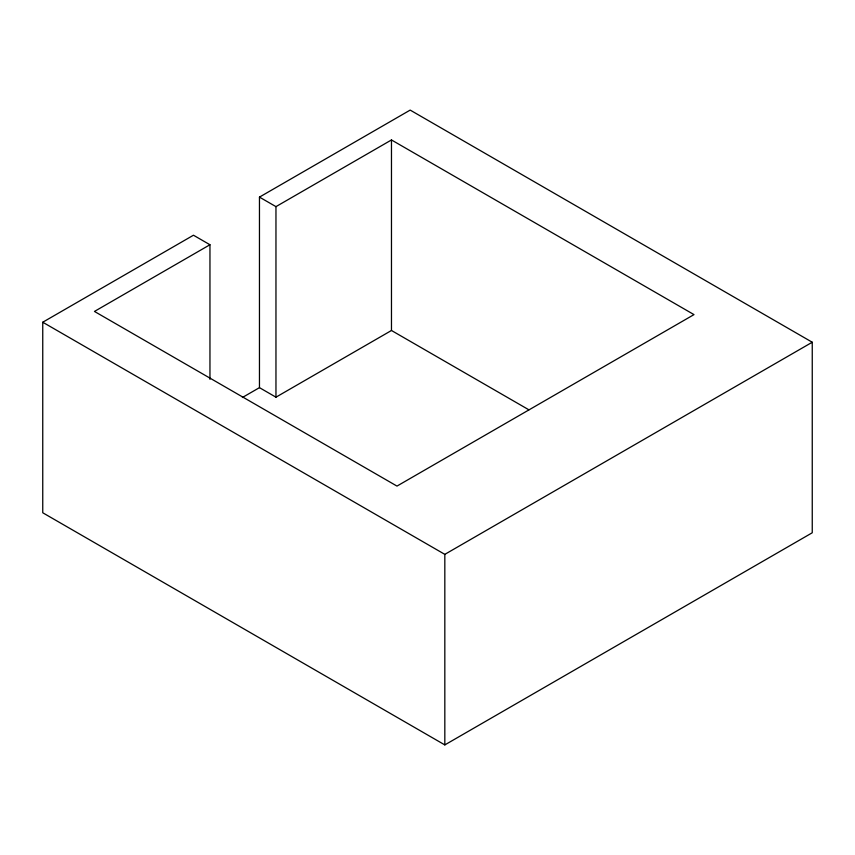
<?xml version="1.0" encoding="UTF-8"?>
<svg xmlns="http://www.w3.org/2000/svg" width="855" height="855" viewBox="0 0 855 855"><rect width="100%" height="100%" fill="white"/><g stroke="black" fill="none" stroke-linecap="round" stroke-linejoin="round"><path stroke-width="1.28" d="M242.393 397.5L259.46 387.646L259.46 197.11L410.176 110.092L812.25 342.235L812.25 532.772L444.824 744.908L42.75 512.765L42.75 322.228L193.465 235.221L209.956 244.744L209.956 379.321M209.956 244.744L94.456 311.434L396.977 486.089L693.993 314.608L391.472 139.953L275.962 206.632L259.46 197.11M259.46 387.646L275.962 397.18L391.472 330.49L528.882 409.812M42.75 322.228L444.824 554.361L812.25 342.235M444.824 554.361L444.824 744.908M391.472 139.953L391.472 330.49M275.962 206.632L275.962 397.18"/></g></svg>
